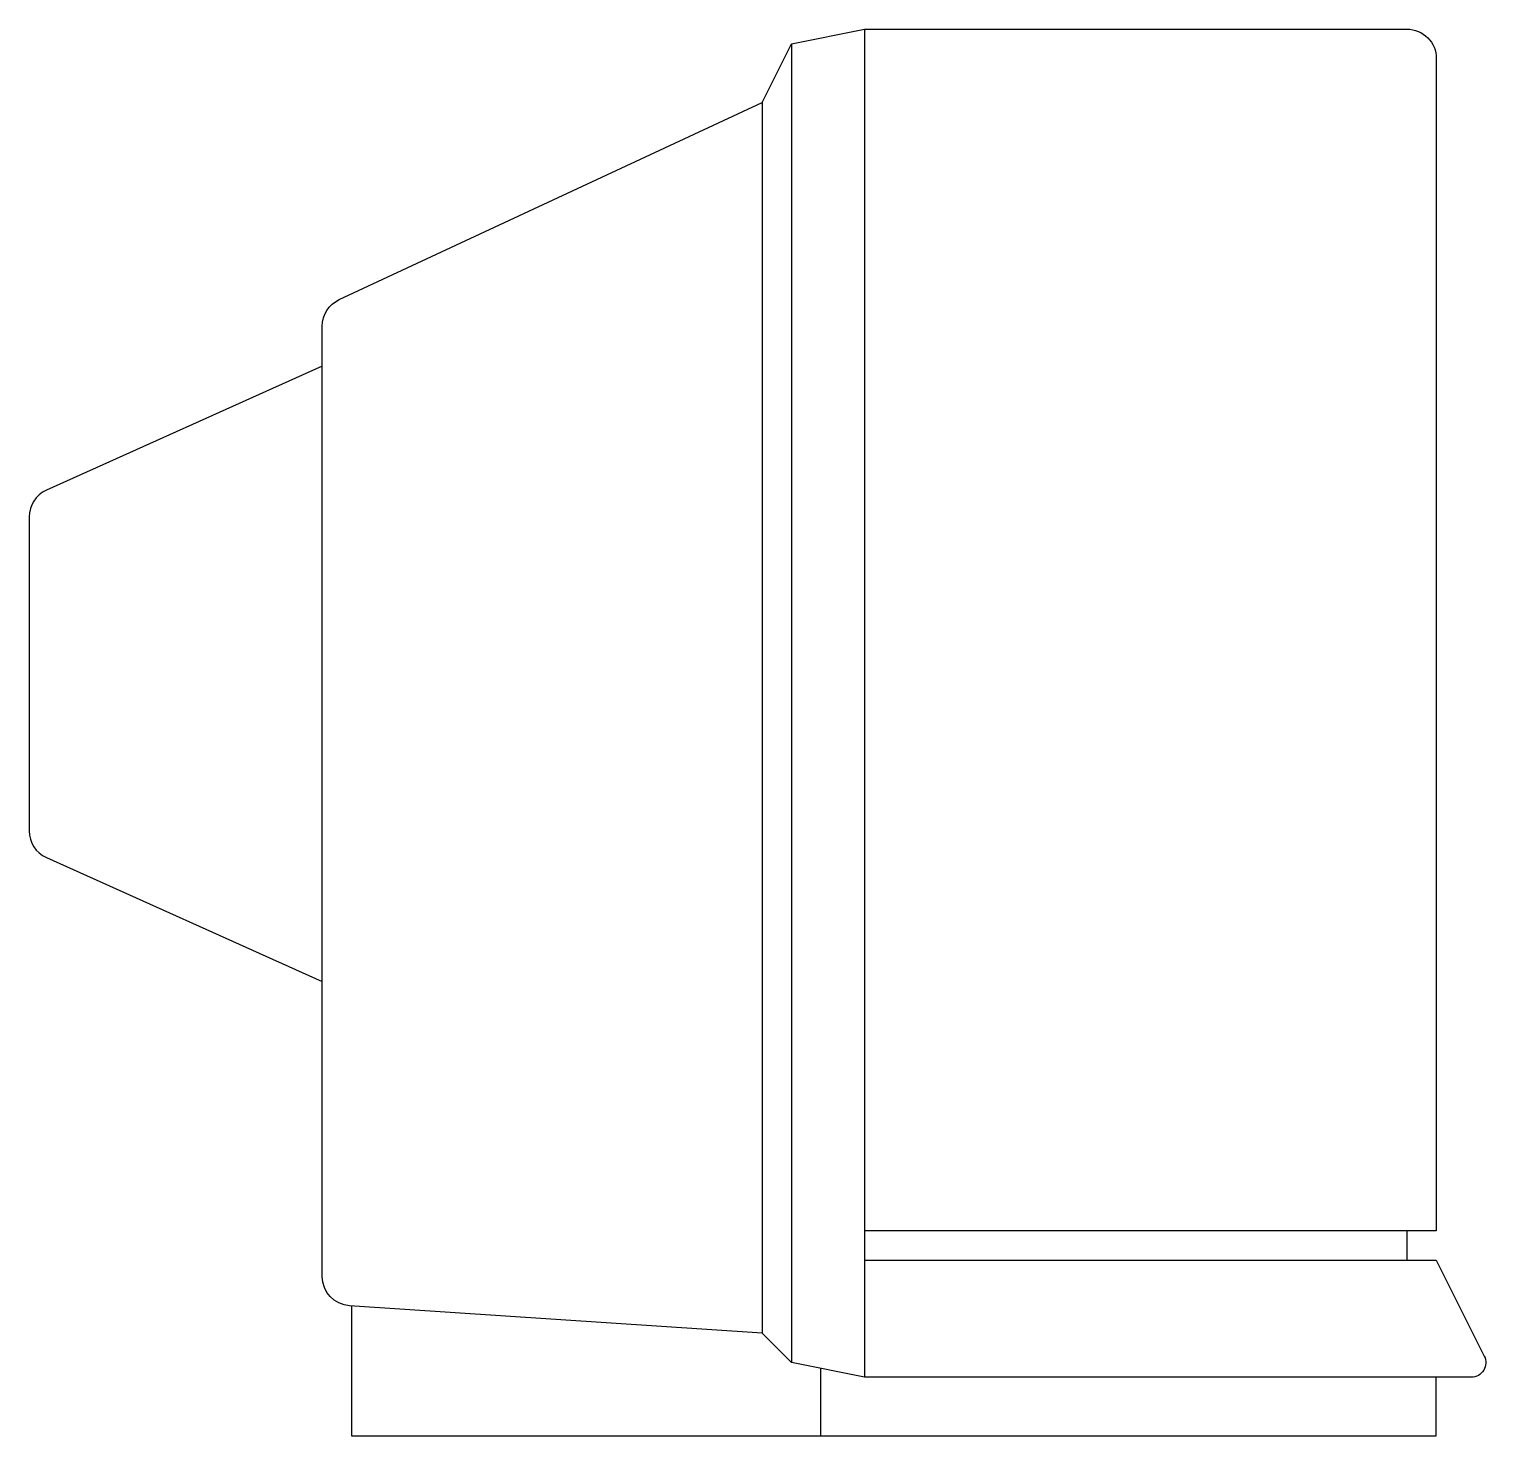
# Model space of a CAD drawing. Header units: millimetres. Extents: x 1293.131 to 1293.628, y 2716.292 to 2716.772.
import ezdxf

# ---------------------------------------------------------------- set-up
doc = ezdxf.new("R2010")
doc.units = ezdxf.units.MM
doc.header["$LTSCALE"] = 10
doc.layers.add('Equipam_audio_vídeo', color=1, linetype='Continuous')

msp = doc.modelspace()

# ---------------------------------------------------------------- linework, layer by layer
at = {"layer": 'Equipam_audio_vídeo'}
for p, q in [((1293.41631, 2716.77168), (1293.41631, 2716.31168)), ((1293.39131, 2716.76668), (1293.39131, 2716.31668)), ((1293.38131, 2716.74668), (1293.38131, 2716.32668)), ((1293.60131, 2716.36168), (1293.60131, 2716.35168)), ((1293.40131, 2716.31468), (1293.40131, 2716.29168))]:
    msp.add_line(p, q, dxfattribs=at)
for points in [[(1293.41631, 2716.35168), (1293.61131, 2716.35168), (1293.6277, 2716.31892, -0.557537), (1293.62322, 2716.31168), (1293.41631, 2716.31168), (1293.39131, 2716.31668), (1293.38131, 2716.32668), (1293.24065, 2716.33606, -0.394848), (1293.23131, 2716.34604), (1293.23131, 2716.67031, -0.291393), (1293.23708, 2716.67938), (1293.38131, 2716.74668), (1293.39131, 2716.76668), (1293.41631, 2716.77168), (1293.60131, 2716.77168, -0.414214), (1293.61131, 2716.76168), (1293.61131, 2716.36168), (1293.41631, 2716.36168)], [(1293.23131, 2716.65668), (1293.13721, 2716.61434, 0.295133), (1293.13131, 2716.60522), (1293.13131, 2716.49815, 0.295133), (1293.13721, 2716.48903), (1293.23131, 2716.44668)]]:
    msp.add_lwpolyline(points, format="xyb", dxfattribs=at)
msp.add_lwpolyline([(1293.24131, 2716.33602), (1293.24131, 2716.29168), (1293.61131, 2716.29168), (1293.61131, 2716.31168)], dxfattribs=at)

doc.saveas('drawing.dxf')
